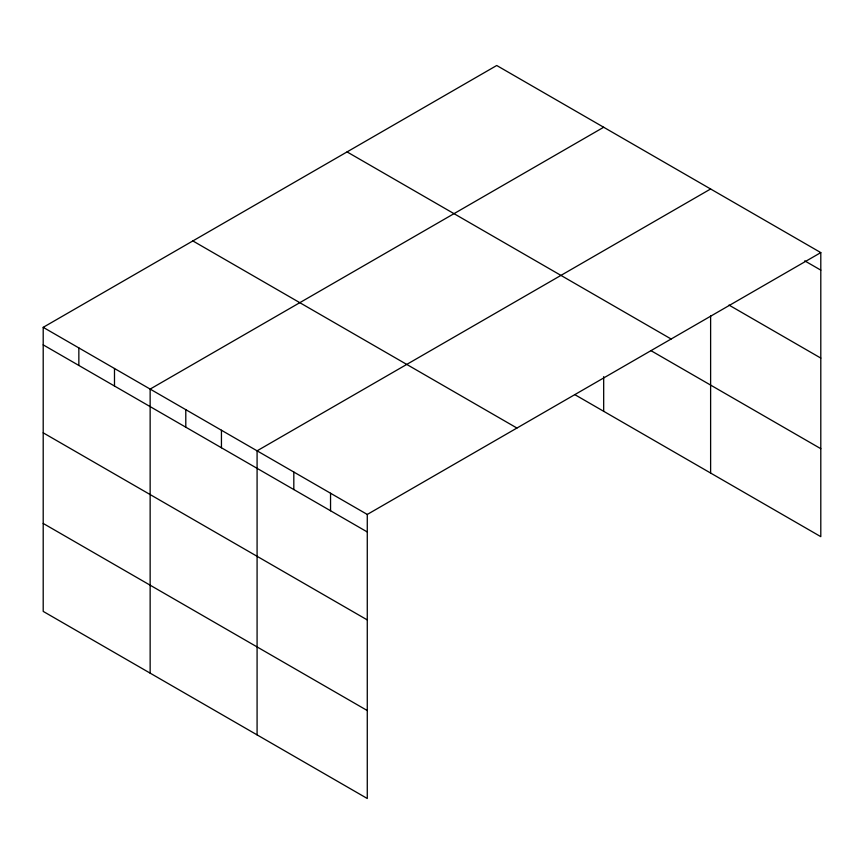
<?xml version="1.0" encoding="UTF-8"?>
<svg xmlns="http://www.w3.org/2000/svg" width="864" height="864" viewBox="0 0 864 864"><rect width="100%" height="100%" fill="white"/><g stroke="black" fill="none" stroke-linecap="round" stroke-linejoin="round"><path stroke-width="1.3" d="M820.8 252.601L496.724 65.502L43.2 327.337L43.2 611.399L367.276 798.498L367.276 514.447L820.8 252.601L820.8 536.663L574.927 394.697M603.677 127.246L150.142 389.081L150.142 673.142M710.618 188.989L257.083 450.824L257.083 734.886M804.73 260.852L820.8 270.13M728.978 305.068L820.8 358.085M347.069 151.913L671.134 339.012M650.819 350.568L820.8 448.697M192.866 240.937L516.931 428.036M43.2 327.337L367.276 514.447M43.2 344.866L367.276 531.965M43.2 432.821L367.276 619.92M43.2 523.444L367.276 710.543M710.618 315.792L710.618 473.04M603.677 376.65L603.677 411.296M330.545 493.236L330.545 510.764M293.814 472.036L293.814 489.553M221.443 430.25L221.443 447.768M185.792 409.666L185.792 427.194M114.491 368.507L114.491 386.024M78.851 347.922L78.851 365.45"/></g></svg>
